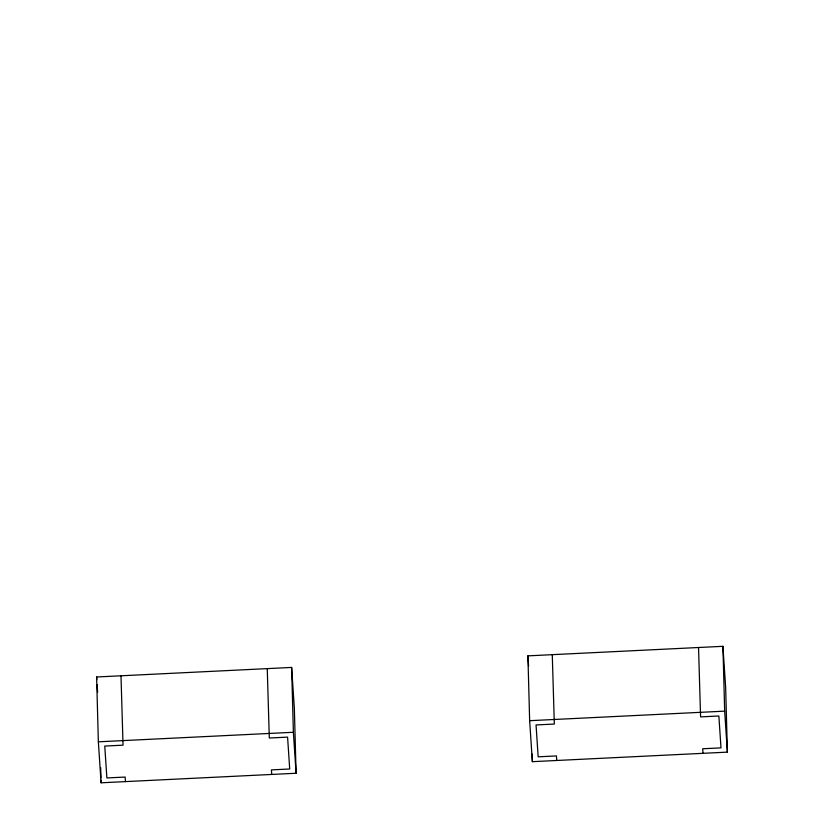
<?xml version="1.0" encoding="UTF-8"?>
<svg xmlns="http://www.w3.org/2000/svg" width="824" height="824" viewBox="0 0 824 824"><rect width="100%" height="100%" fill="white"/><g stroke="black" fill="none" stroke-linecap="round" stroke-linejoin="round"><path stroke-width="1.24" d="M96.614 676.988L291.634 667.43L294.353 708.413L296.094 773.252L101.084 782.8L98.355 741.816L96.614 676.988L96.789 679.543M527.906 655.863L722.916 646.315L725.645 687.288L727.386 752.127L532.366 761.675L529.647 720.691L527.906 655.863L528.586 666.111M98.355 741.816L293.375 732.268L291.634 667.43M529.647 720.691L724.667 711.143L722.916 646.315M724.667 711.143L727.386 752.127M703.006 753.321L702.707 748.769L720.99 747.873L718.868 715.994L700.585 716.89L698.546 647.499M556.746 760.48L556.447 755.927L538.165 756.823L536.043 724.945L554.325 724.049L552.276 654.668M293.375 732.268L296.094 773.252M271.724 774.447L271.415 769.884L289.698 768.998L287.586 737.12L269.304 738.016L267.254 668.625M125.454 781.605L125.155 777.053L106.873 777.949L104.761 746.07L123.044 745.174L120.994 675.793M97.129 684.672L97.634 692.356M532.16 754.053L532.366 761.675M100.672 767.546L100.94 777.712M101.012 780.256L101.084 782.8"/></g></svg>
